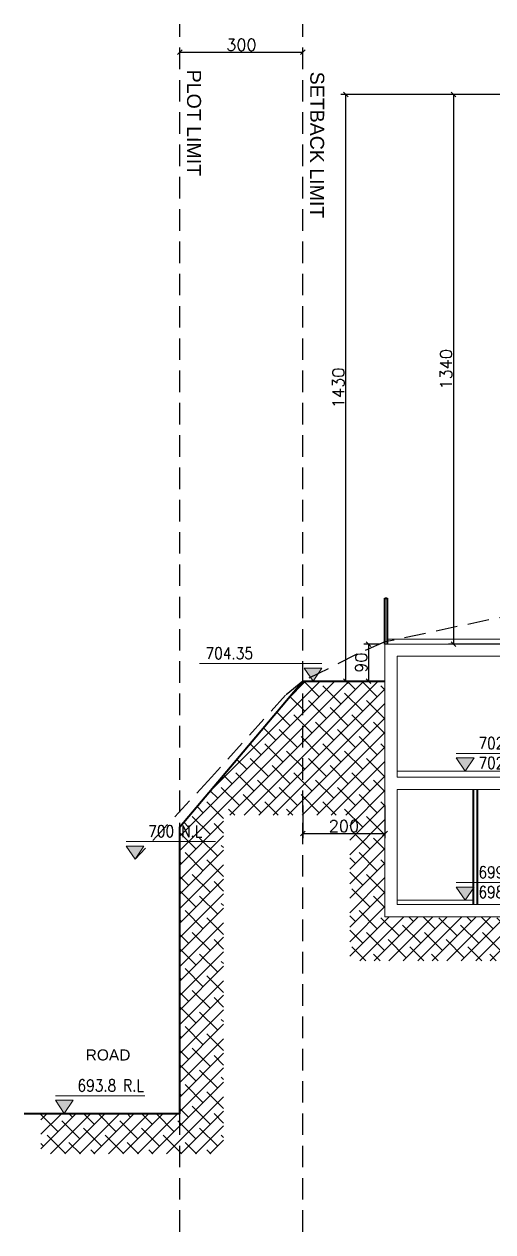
# Model space of a CAD drawing. Header units: metres. Extents: x -322116 to -321123, y -26723 to -26468.
# Drawn here: x -321915.43 to -321904.01, y -26722.59 to -26693.14 of the extents above; entities that cross this region are included whole.
import ezdxf

# ---------------------------------------------------------------- set-up
doc = ezdxf.new("R2010")
doc.units = ezdxf.units.M
doc.header["$LTSCALE"] = 7
doc.header["$MEASUREMENT"] = 0
doc.header["$PDMODE"] = 34
doc.header["$PDSIZE"] = 0.5
doc.linetypes.add('Keyplan G01-C$0$DASHED2', pattern=[0.375, 0.25, -0.125])
for name, color, linetype, lineweight in [('1363TX15X-AS301$0$A-FLOR-IDEN', 4, 'Continuous', 18), ('A-ANNO-TXT3', 6, 'Continuous', 30), ('A-GRID-DIMS', 142, 'Continuous', 9), ('A-WALL-BLWO', 7, 'Continuous', 40), ('L-Structure', 5, 'Continuous', 15), ('plaster', 1, 'Continuous', 0), ('XREF-W09-A-ELEV04$0$A--SECT-TILE', 32, 'Continuous', 5)]:
    doc.layers.add(name, color=color, linetype=linetype, lineweight=lineweight)
doc.layers.add('Layer1', color=2, linetype='Continuous')
doc.styles.add('1363TX15X-AS301$0$EG_SIMPLEX', font='SIMPLEX.shx')
doc.styles.add('EG_SIMPLEX', font='SIMPLEX.shx')
doc.styles.get("Standard").update_dxf_attribs({"font": 'romans.shx', "height": 0.5})
doc.dimstyles.new('ERGA-M-0200', dxfattribs={"dimscale": 1.15, "dimtxt": 0.2, "dimasz": 0.2, "dimexe": 0.1, "dimexo": 0.1, "dimgap": 0.06, "dimtad": 1, "dimdec": 1, "dimlfac": 100, "dimrnd": 5, "dimdsep": 46, "dimtxsty": 'EG_SIMPLEX', "dimblk1": 'OBLIQUE', "dimblk2": 'OBLIQUE', "dimsah": 1, "dimcen": 0.3, "dimclrd": 256, "dimclre": 256, "dimclrt": 2, "dimadec": 0, "dimazin": 0, "dimtfac": 1, "dimtdec": 1, "dimtix": 1, "dimtmove": 2, "dimatfit": 3, "dimldrblk": 'OBLIQUE', "dimfxl": 1, "dimtolj": 1, "dimtzin": 0, "dimarcsym": 0})

# ---------------------------------------------------------------- blocks, each defined once
blk = doc.blocks.new('_OBLIQUE')
at = {"color": 0, "linetype": 'ByBlock'}
blk.add_line((-0.5, -0.5), (0.5, 0.5), dxfattribs=at)
blk = doc.blocks.new('*D26')
at = {"layer": 'A-GRID-DIMS', "lineweight": -2, "transparency": 16777216}
for p, q in [((-321911.638, -26694.106), (-321911.638, -26693.712)), ((-321911.638, -26693.827), (-321908.638, -26693.827)), ((-321908.638, -26694.106), (-321908.638, -26693.712))]:
    blk.add_line(p, q, dxfattribs=at)
at = {"layer": 'Defpoints', "color": 0, "transparency": 16777216}
for p in [(-321908.638, -26693.827), (-321911.638, -26694.221, -876.999), (-321908.638, -26694.221)]:
    blk.add_point(p, dxfattribs=at)
at = {"layer": 'A-GRID-DIMS', "lineweight": -2, "transparency": 16777216, "xscale": 0.115, "yscale": 0.115, "zscale": 0.115, "rotation": 180}
blk.add_blockref('_OBLIQUE', (-321911.638, -26693.827), dxfattribs=at)
at = {"layer": 'A-GRID-DIMS', "lineweight": -2, "transparency": 16777216, "xscale": 0.115, "yscale": 0.115, "zscale": 0.115}
blk.add_blockref('_OBLIQUE', (-321908.638, -26693.827), dxfattribs=at)
at = {"layer": 'A-GRID-DIMS', "color": 2, "transparency": 16777216, "insert": (-321910.138, -26693.649), "char_height": 0.2875, "attachment_point": 5, "style": 'EG_SIMPLEX'}
blk.add_mtext('\\A1;300', dxfattribs=at)
blk = doc.blocks.new('*U133')
blk.add_hatch(color=256).paths.add_polyline_path([(150, 225), (-150, 225), (0, 0)])
blk.add_line((-150, 300), (1362, 300))
blk.add_lwpolyline([(-150, 225), (150, 225), (0, 0)], close=True)
at = {"style": '1363TX15X-AS301$0$EG_SIMPLEX', "width": 0.85}
for tag, p in [('F.F.L.', (225, 375)), ('C.L.', (225, 39))]:
    blk.add_attdef(tag, p, '', height=200, dxfattribs=at)
blk = doc.blocks.new('TOPO')
at = {"layer": 'Layer1', "linetype": 'Keyplan G01-C$0$DASHED2', "ltscale": 0.3, "elevation": 0.001}
blk.add_lwpolyline([(-321873.759, -26698.269), (-321878.021, -26698.509), (-321882.959, -26700.509), (-321891.057, -26703.509), (-321903.336, -26707.509), (-321906.638, -26708.209), (-321907.321, -26708.509), (-321908.638, -26709.166), (-321909.064, -26709.509), (-321910.868, -26711.509), (-321912.73, -26713.509)], dxfattribs=at)
at = {"layer": '1363TX15X-AS301$0$A-FLOR-IDEN'}
ref = blk.add_blockref('*U133', (-321912.73, -26713.509, -177.001), dxfattribs=dict(at, xscale=0.00144, yscale=0.00144, zscale=0.00144))
ref.add_attrib('F.F.L.', '700 N.L', (-321912.406, -26712.969, -177.001), dxfattribs={"layer": '0', "height": 0.288, "style": '1363TX15X-AS301$0$EG_SIMPLEX', "width": 0.85})
blk = doc.blocks.new('*D59')
at = {"layer": 'A-GRID-DIMS', "lineweight": -2, "transparency": 16777216}
for p, q in [((-321908.638, -26712.197), (-321908.638, -26712.992)), ((-321906.638, -26712.197), (-321906.638, -26712.992)), ((-321908.638, -26712.877), (-321906.638, -26712.877))]:
    blk.add_line(p, q, dxfattribs=at)
at = {"layer": 'Defpoints', "color": 0, "transparency": 16777216}
for p in [(-321908.638, -26712.082), (-321906.638, -26712.082, -877), (-321906.638, -26712.877)]:
    blk.add_point(p, dxfattribs=at)
at = {"layer": 'A-GRID-DIMS', "lineweight": -2, "transparency": 16777216, "xscale": 0.115, "yscale": 0.115, "zscale": 0.115, "rotation": 180}
blk.add_blockref('_OBLIQUE', (-321908.638, -26712.877), dxfattribs=at)
at = {"layer": 'A-GRID-DIMS', "lineweight": -2, "transparency": 16777216, "xscale": 0.115, "yscale": 0.115, "zscale": 0.115}
blk.add_blockref('_OBLIQUE', (-321906.638, -26712.877), dxfattribs=at)
at = {"layer": 'A-GRID-DIMS', "color": 2, "transparency": 16777216, "insert": (-321907.638, -26712.698), "char_height": 0.2875, "attachment_point": 5, "style": 'EG_SIMPLEX'}
blk.add_mtext('\\A1;200', dxfattribs=at)
blk = doc.blocks.new('*D60')
at = {"layer": 'A-GRID-DIMS', "lineweight": -2, "transparency": 16777216}
for p, q in [((-321906.753, -26708.259), (-321907.152, -26708.259)), ((-321907.037, -26708.259), (-321907.037, -26709.166)), ((-321906.753, -26709.166), (-321907.152, -26709.166))]:
    blk.add_line(p, q, dxfattribs=at)
at = {"layer": 'Defpoints', "color": 0, "transparency": 16777216}
for p in [(-321906.638, -26708.259, 586.106), (-321907.037, -26709.166), (-321906.638, -26709.166, -274.743)]:
    blk.add_point(p, dxfattribs=at)
at = {"layer": 'A-GRID-DIMS', "lineweight": -2, "transparency": 16777216, "xscale": 0.115, "yscale": 0.115, "zscale": 0.115}
for p, rotation in [((-321907.037, -26708.259), 90), ((-321907.037, -26709.166), 270)]:
    blk.add_blockref('_OBLIQUE', p, dxfattribs=dict(at, rotation=rotation))
at = {"layer": 'A-GRID-DIMS', "color": 2, "transparency": 16777216, "insert": (-321907.216, -26708.712), "char_height": 0.2875, "attachment_point": 5, "rotation": 90, "style": 'EG_SIMPLEX'}
blk.add_mtext('\\A1;90', dxfattribs=at)
blk = doc.blocks.new('*D79')
at = {"layer": 'A-GRID-DIMS', "lineweight": -2, "transparency": 16777216}
for p, q in [((-321902.661, -26694.859), (-321907.71, -26694.859)), ((-321907.595, -26709.166), (-321907.595, -26694.859)), ((-321906.868, -26709.166), (-321907.71, -26709.166))]:
    blk.add_line(p, q, dxfattribs=at)
at = {"layer": 'Defpoints', "color": 0, "transparency": 16777216}
for p in [(-321907.595, -26694.859), (-321902.546, -26694.859, 818.949), (-321906.753, -26709.166)]:
    blk.add_point(p, dxfattribs=at)
at = {"layer": 'A-GRID-DIMS', "lineweight": -2, "transparency": 16777216, "xscale": 0.115, "yscale": 0.115, "zscale": 0.115}
for p, rotation in [((-321907.595, -26694.859), 90), ((-321907.595, -26709.166), 270)]:
    blk.add_blockref('_OBLIQUE', p, dxfattribs=dict(at, rotation=rotation))
at = {"layer": 'A-GRID-DIMS', "color": 2, "transparency": 16777216, "insert": (-321907.773, -26702.012), "char_height": 0.2875, "attachment_point": 5, "rotation": 90, "style": 'EG_SIMPLEX'}
blk.add_mtext('\\A1;1430', dxfattribs=at)
blk = doc.blocks.new('*U102')
blk.add_hatch(color=256).paths.add_polyline_path([(150, 225), (-150, 225), (0, 0)])
blk.add_line((-150, 300), (1925, 300))
blk.add_lwpolyline([(-150, 225), (150, 225), (0, 0)], close=True)
at = {"style": '1363TX15X-AS301$0$EG_SIMPLEX', "width": 0.85}
for tag, p in [('F.F.L.', (225, 375)), ('C.L.', (225, 39))]:
    blk.add_attdef(tag, p, '', height=200, dxfattribs=at)
blk = doc.blocks.new('*D144')
at = {"layer": 'A-GRID-DIMS', "lineweight": -2, "transparency": 16777216}
for p, q in [((-321902.369, -26694.859), (-321905.086, -26694.859)), ((-321904.971, -26694.859), (-321904.971, -26708.259)), ((-321902.399, -26708.259), (-321905.086, -26708.259))]:
    blk.add_line(p, q, dxfattribs=at)
at = {"layer": 'Defpoints', "color": 0, "transparency": 16777216}
for p in [(-321902.254, -26694.859, 0), (-321904.971, -26708.259), (-321902.284, -26708.259, -230.086)]:
    blk.add_point(p, dxfattribs=at)
at = {"layer": 'A-GRID-DIMS', "lineweight": -2, "transparency": 16777216, "xscale": 0.115, "yscale": 0.115, "zscale": 0.115}
for p, rotation in [((-321904.971, -26694.859), 90), ((-321904.971, -26708.259), 270)]:
    blk.add_blockref('_OBLIQUE', p, dxfattribs=dict(at, rotation=rotation))
at = {"layer": 'A-GRID-DIMS', "color": 2, "transparency": 16777216, "insert": (-321905.149, -26701.559), "char_height": 0.2875, "attachment_point": 5, "rotation": 90, "style": 'EG_SIMPLEX'}
blk.add_mtext('\\A1;1340', dxfattribs=at)

msp = doc.modelspace()

# ---------------------------------------------------------------- hatches: boundary and pattern name
at = {"layer": 'plaster'}
h = msp.add_hatch(dxfattribs=at)
h.set_pattern_fill('ANSI38', color=256, scale=2)
h.paths.add_polyline_path([(-321871.2168, -26698.2687), (-321873.7587, -26698.2687), (-321873.7587, -26699.3162), (-321871.2168, -26699.3162)])
h.paths.add_polyline_path([(-321873.7587, -26698.2687), (-321878.021, -26698.5087), (-321878.7623, -26698.809), (-321878.7623, -26699.8667), (-321877.6813, -26699.3162), (-321873.7587, -26699.3162)])
h.paths.add_polyline_path([(-321878.7623, -26698.809), (-321881.6857, -26699.9929), (-321881.6857, -26701.8587), (-321881.6857, -26705.2087), (-321881.6857, -26708.5587), (-321881.6857, -26714.9087), (-321906.6385, -26714.9087), (-321906.6385, -26709.1659), (-321908.6385, -26709.1683), (-321908.6385, -26712.4336), (-321907.4976, -26712.4336), (-321907.4976, -26715.9813), (-321880.3848, -26715.9813), (-321880.3848, -26700.6929), (-321878.7623, -26699.8667)])
h.paths.add_polyline_path([(-321908.6385, -26709.1683), (-321908.6405, -26709.1683), (-321911.6385, -26712.7207), (-321911.6385, -26719.7087), (-321911.6385, -26720.6938), (-321910.5709, -26720.6938), (-321910.5709, -26712.4336), (-321908.6385, -26712.4336)])
h.paths.add_polyline_path([(-321911.6385, -26719.7087), (-321915.0219, -26719.7087), (-321915.0219, -26720.6938), (-321911.6385, -26720.6938)])
h.paths.add_polyline_path([(-321908.08, -26712.9139), (-321907.1969, -26712.9139), (-321907.1969, -26712.4827), (-321908.08, -26712.4827)], flags=25)
h.paths.add_polyline_path([(-321912.4777, -26713.0407), (-321910.8999, -26713.0407), (-321910.8999, -26712.6087), (-321912.4777, -26712.6087)], flags=9)

# ---------------------------------------------------------------- linework, layer by layer
at = {"layer": 'A-WALL-BLWO', "color": 4}
for p, q in [((-321906.6385, -26708.2587, 586.1059), (-321906.6385, -26707.1387, 570.5958)), ((-321906.6385, -26707.1387, 570.5958), (-321906.5885, -26707.1387, 570.5958)), ((-321906.5885, -26707.1387, 570.5958), (-321906.5885, -26708.2587, 586.1059))]:
    msp.add_line(p, q, dxfattribs=at)
at = {"layer": 'A-WALL-BLWO', "elevation": 0.0007}
for points in [[(-321915.4316, -26719.7087), (-321911.6385, -26719.7087), (-321911.6385, -26712.7207), (-321908.6405, -26709.1683), (-321906.6385, -26709.1659)], [(-321904.4857, -26711.8087), (-321904.4857, -26714.6087)], [(-321904.3857, -26714.6087), (-321904.3857, -26711.8087)]]:
    msp.add_lwpolyline(points, dxfattribs=at)
at = {"layer": 'L-Structure'}
for p, q in [((-321900.7357, -26708.2587, 0.0014), (-321906.6385, -26708.2587, -876.9995)), ((-321900.7357, -26708.2587, -67.2545), (-321906.6385, -26708.2587, -204.0546)), ((-321900.1357, -26708.5587, 0.0007), (-321906.3385, -26708.5587, -876.9996)), ((-321881.9857, -26711.5087, 105.4956), (-321906.3385, -26711.5087, -771.505))]:
    msp.add_line(p, q, dxfattribs=at)
for points, elevation in [([(-321881.6857, -26708.5587), (-321881.6857, -26714.9087), (-321906.6385, -26714.9087), (-321906.6385, -26708.2587)], 0.0007), ([(-321906.3385, -26711.5087), (-321906.3385, -26708.5587)], -877), ([(-321906.3385, -26711.8087), (-321881.9857, -26711.8087), (-321881.9857, -26714.6087), (-321906.3385, -26714.6087), (-321906.3385, -26714.4587)], 0.0007), ([(-321906.3385, -26714.6087), (-321906.3385, -26711.8087)], -877)]:
    msp.add_lwpolyline(points, dxfattribs=dict(at, elevation=elevation))
at = {"layer": 'Layer1', "linetype": 'Keyplan G01-C$0$DASHED2', "ltscale": 0.3}
for p, q in [((-321911.6385, -26722.5929, -876.9993), (-321911.6385, -26693.1435, -876.9993)), ((-321908.6385, -26722.5929), (-321908.6385, -26693.1435))]:
    msp.add_line(p, q, dxfattribs=at)
at = {"layer": 'XREF-W09-A-ELEV04$0$A--SECT-TILE'}
for p, q in [((-321900.7357, -26708.1387, -0.0002), (-321906.5885, -26708.1387, 586.105)), ((-321901.0385, -26711.3587, -582.9624), (-321906.3385, -26711.3587, -771.5053)), ((-321904.4857, -26714.5087, 0.0007), (-321906.3385, -26714.5087, 0.0007))]:
    msp.add_line(p, q, dxfattribs=at)

# ---------------------------------------------------------------- block references
at = {"layer": '1363TX15X-AS301$0$A-FLOR-IDEN'}
ref = msp.add_blockref('*U102', (-321908.3897, -26709.168, 0.0007), dxfattribs=dict(at, xscale=-0.00144, yscale=0.00144, zscale=0.00144))
ref.add_attrib('F.F.L.', '704.35 ', (-321911.0101, -26708.628, 0.0007), dxfattribs={"layer": '0', "height": 0.288, "style": '1363TX15X-AS301$0$EG_SIMPLEX', "width": 0.85})
at = {"layer": '1363TX15X-AS301$0$A-FLOR-IDEN', "xscale": 0.00144, "yscale": 0.00144, "zscale": 0.00144}
for p, values in [((-321904.6837, -26711.3587, 0.0007), {'C.L.': '702.00 C.L', 'F.F.L.': '702.15 F.F.L'}), ((-321904.6837, -26714.5087, 0.0007), {'C.L.': '698.90 C.L', 'F.F.L.': '699.00 F.L'})]:
    msp.add_blockref('*U133', p, dxfattribs=at).add_auto_attribs(values)
at = {"layer": '1363TX15X-AS301$0$A-FLOR-IDEN'}
ref = msp.add_blockref('*U133', (-321914.4555, -26719.7087, 0.0007), dxfattribs=dict(at, xscale=0.00144, yscale=0.00144, zscale=0.00144))
ref.add_attrib('F.F.L.', '693.8 R.L', (-321914.1315, -26719.1687, 0.0007), dxfattribs={"layer": '0', "height": 0.288, "style": '1363TX15X-AS301$0$EG_SIMPLEX', "width": 0.85})
at = {"layer": 'A-WALL-BLWO'}
msp.add_blockref('TOPO', (0, 0), dxfattribs=at)

# ---------------------------------------------------------------- texts
at = {"layer": 'A-ANNO-TXT3', "lineweight": 5, "char_height": 0.341116, "attachment_point": 9, "rotation": 269.90083}
for s, insert in [('{\\fArial Unicode MS|b0|i0|c0|p34;PLOT LIMIT}', (-321911.4697, -26696.8482, -876.9993)), ('{\\fArial Unicode MS|b0|i0|c0|p34;SETBACK LIMIT}', (-321908.4697, -26697.8763, 0))]:
    msp.add_mtext_dynamic_manual_height_columns(s, width=4.17223, gutter_width=5.1289, heights=[0.3528], dxfattribs=dict(at, insert=insert))
at = {"layer": 'A-ANNO-TXT3', "lineweight": 5, "insert": (-321913.9315, -26718.1432), "char_height": 0.27, "width": 5.925218, "attachment_point": 1, "rotation": 359.90083}
msp.add_mtext('\\A1;{\\fArial Unicode MS|b0|i0|c0|p34;ROAD\\P}', dxfattribs=at)

# ---------------------------------------------------------------- dimensions: what is measured, and where the dimension line sits
at = {"layer": 'A-GRID-DIMS'}
for base, p1, p2, picture, middle in [((-321908.6385, -26693.8273), (-321911.6385, -26694.2212, -876.9993), (-321908.6385, -26694.2212), '*D26', (-321910.1385, -26693.6491)), ((-321906.6385, -26712.8765), (-321908.6385, -26712.0816), (-321906.6385, -26712.0816, -877), '*D59', (-321907.6385, -26712.6983))]:
    dim = msp.add_linear_dim(base=base, p1=p1, p2=p2, dimstyle='ERGA-M-0200', override={"dimtxt": 0.25, "dimasz": 0.1, "dimgap": 0.03, "dimfxl": 100}, dxfattribs=at)
    dim.commit()
    dim.dimension.update_dxf_attribs({"geometry": picture, "text_midpoint": middle})
for base, p1, p2, picture, middle in [((-321907.5947, -26694.8587), (-321906.7535, -26709.1659), (-321902.5465, -26694.8587, 818.949), '*D79', (-321907.773, -26702.0123)), ((-321904.9712, -26708.2587), (-321902.2545, -26694.8587, 0.0002), (-321902.2843, -26708.2587, -230.0857), '*D144', (-321905.1494, -26701.5587)), ((-321907.0373, -26709.1659), (-321906.6385, -26708.2587, 586.1059), (-321906.6385, -26709.1659, -274.7429), '*D60', (-321907.2156, -26708.7123))]:
    dim = msp.add_linear_dim(base=base, p1=p1, p2=p2, angle=90, dimstyle='ERGA-M-0200', override={"dimtxt": 0.25, "dimasz": 0.1, "dimgap": 0.03, "dimfxl": 100}, dxfattribs=at)
    dim.commit()
    dim.dimension.update_dxf_attribs({"geometry": picture, "text_midpoint": middle})

doc.saveas('drawing.dxf')
